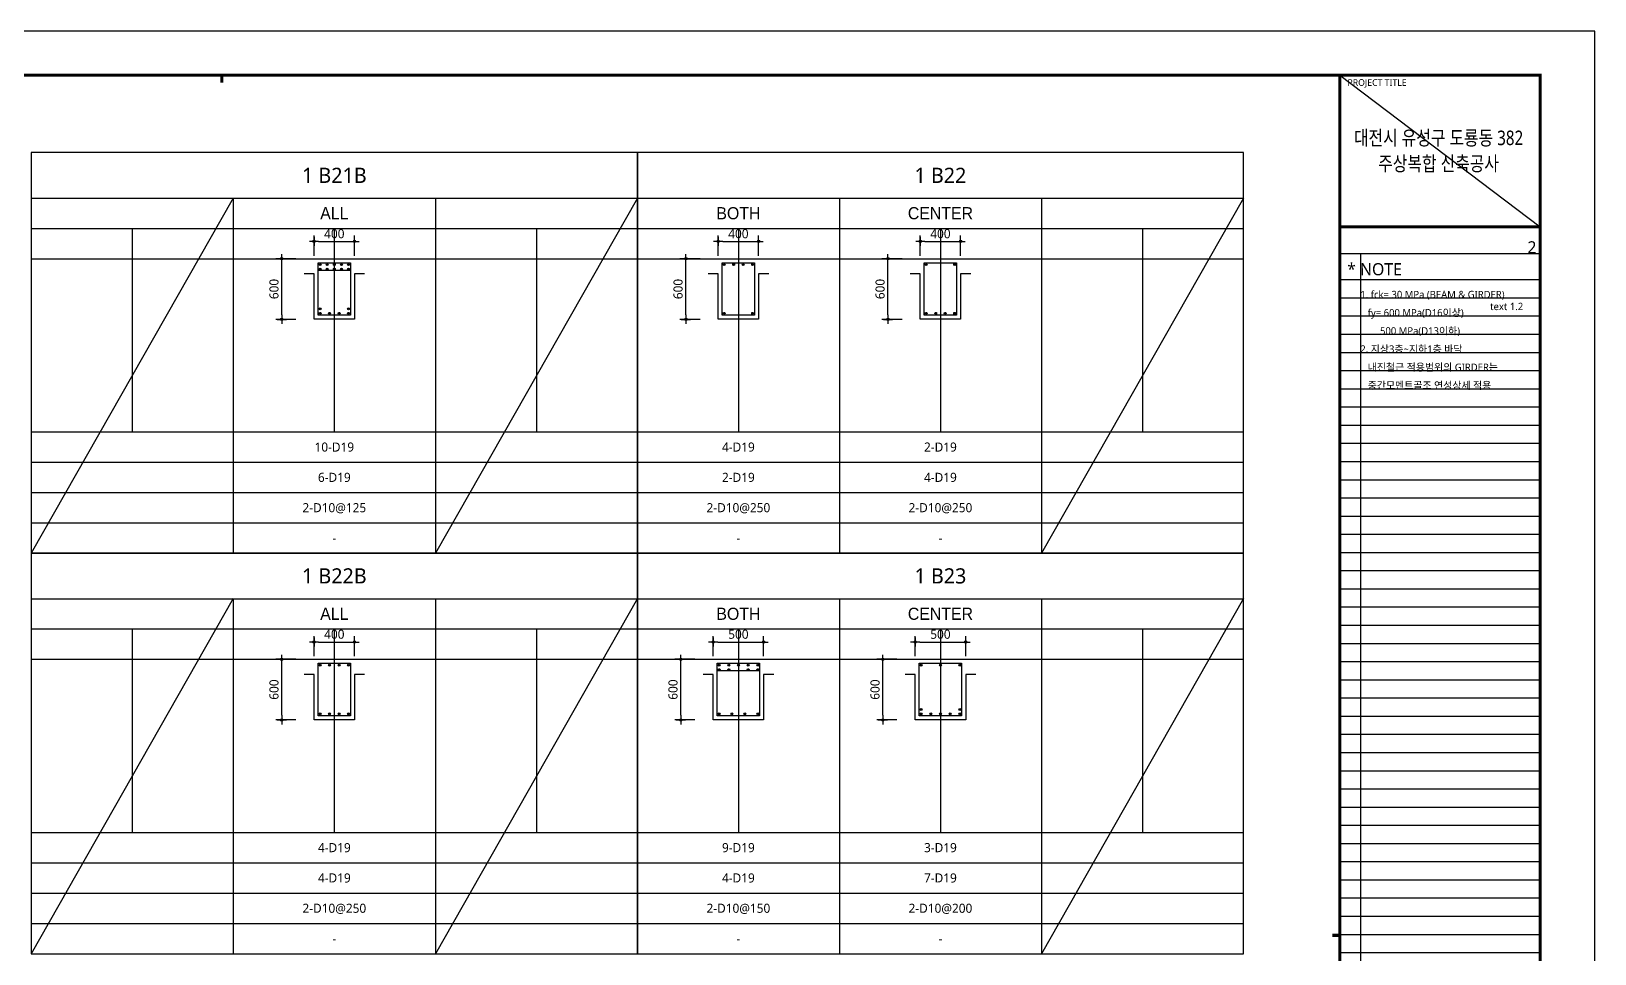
# Model space of a CAD drawing. Header units: millimetres. Extents: x 0 to 252030, y -124740 to 196020.
# Drawn here: x 85353 to 100830, y 115610 to 124740 of the extents above; entities that cross this region are included whole.
import ezdxf
from ezdxf.enums import TextEntityAlignment as Align

# ---------------------------------------------------------------- set-up
doc = ezdxf.new("R2010")
doc.units = ezdxf.units.MM
doc.header["$LTSCALE"] = 30
doc.layers.get('DEFPOINTS').update_dxf_attribs({"color": 142})
for name, color, linetype in [('0-SEC1', 3, 'Continuous'), ('CON', 2, 'Continuous'), ('DIM', 7, 'Continuous'), ('ETC', 7, 'Continuous'), ('S-철근', 3, 'Continuous'), ('SHEET', 7, 'Continuous'), ('TEX', 3, 'Continuous'), ('TXT', 3, 'Continuous'), ('XR-FORM_(도룡동)$0$AA-SHEET', 9, 'Continuous'), ('XR-FORM_(도룡동)$0$Sheet', 7, 'Continuous'), ('XR-FORM_(도룡동)$0$Sheet-text', 3, 'Continuous')]:
    doc.layers.add(name, color=color, linetype=linetype)
doc.styles.get("Standard").update_dxf_attribs({"font": 'malgun.ttf'})
doc.styles.add('XR-FORM_(도룡동)$3$맑은고딕', font='malgun.ttf')
doc.styles.add('돋움', font='Dotum.ttf')
doc.styles.add('맑은 고딕', font='malgun.ttf')
doc.dimstyles.new('30NDIM', dxfattribs={"dimscale": 50, "dimtxt": 3, "dimasz": 1.5, "dimexe": 2, "dimexo": 6, "dimgap": 1, "dimtad": 1, "dimdec": 0, "dimrnd": 0.25, "dimzin": 0, "dimdsep": 46, "dimtxsty": 'Standard', "dimblk": 'Z_DOT', "dimcen": 5, "dimclrd": 256, "dimclre": 256, "dimclrt": 3, "dimadec": 0, "dimazin": 0, "dimtm": 1e-09, "dimtfac": 1, "dimtdec": 0, "dimtix": 1, "dimtmove": 2, "dimatfit": 1, "dimldrblk": 'Z_DOT', "dimfxl": 1, "dimtolj": 1, "dimtzin": 0, "dimarcsym": 0})

# ---------------------------------------------------------------- blocks, each defined once
blk = doc.blocks.new('XR-FORM_(도룡동)$0$S')
at = {"layer": 'DEFPOINTS'}
for p, q in [((75750, 52950), (82250, 52950)), ((75640, 52073), (82226, 52073)), ((76315, 52073), (76315, 20700)), ((82250, 51196), (75640, 51196)), ((82250, 50596), (75640, 50596)), ((82250, 49996), (75640, 49996)), ((82250, 49396), (75640, 49396)), ((82250, 48796), (75640, 48796)), ((82250, 48196), (75640, 48196)), ((82250, 47596), (75640, 47596)), ((82250, 46996), (75640, 46996)), ((82250, 46396), (75640, 46396)), ((82250, 45796), (75640, 45796)), ((82250, 45196), (75640, 45196)), ((82250, 44596), (75640, 44596)), ((82250, 43996), (75640, 43996)), ((82250, 43396), (75640, 43396)), ((82250, 42796), (75640, 42796)), ((82250, 42196), (75640, 42196)), ((82250, 41596), (75640, 41596)), ((82250, 40996), (75640, 40996)), ((82250, 40396), (75640, 40396)), ((82250, 39796), (75640, 39796)), ((82250, 39196), (75640, 39196)), ((82250, 38596), (75640, 38596)), ((82250, 37996), (75640, 37996)), ((82250, 37396), (75640, 37396)), ((82250, 36796), (75640, 36796)), ((82250, 36196), (75640, 36196)), ((82250, 35596), (75640, 35596)), ((82250, 34996), (75640, 34996)), ((82250, 34396), (75640, 34396)), ((82250, 33796), (75640, 33796)), ((82250, 33196), (75640, 33196)), ((82250, 32596), (75640, 32596)), ((82250, 31996), (75640, 31996)), ((82250, 31396), (75640, 31396)), ((82250, 30796), (75640, 30796)), ((82250, 30196), (75640, 30196)), ((82250, 29596), (75640, 29596)), ((82250, 28996), (75640, 28996))]:
    blk.add_line(p, q, dxfattribs=at)
at = {"layer": 'XR-FORM_(도룡동)$0$AA-SHEET', "const_width": 99.9}
blk.add_lwpolyline([(75750, 52950), (82250, 52950)], dxfattribs=at)
at = {"layer": 'XR-FORM_(도룡동)$0$Sheet', "const_width": 100}
blk.add_lwpolyline([(1850, 57950), (82250, 57950), (82250, 1200), (1850, 1200)], close=True, dxfattribs=at)
at = {"layer": 'XR-FORM_(도룡동)$0$Sheet', "linetype": 'Continuous', "const_width": 100}
for points in [[(38745, 57950), (38745, 57700)], [(75640, 29575), (75390, 29575)]]:
    blk.add_lwpolyline(points, dxfattribs=at)
at = {"layer": 'XR-FORM_(도룡동)$0$Sheet', "const_width": 100}
for points in [[(75640, 57950), (75640, 1200)], [(75640, 52950), (82250, 52950)]]:
    blk.add_lwpolyline(points, dxfattribs=at)
at = {"layer": 'DEFPOINTS', "style": 'XR-FORM_(도룡동)$3$맑은고딕'}
blk.add_text('2', height=400, dxfattribs=at).set_placement((82126, 52273), align=Align.MIDDLE_RIGHT)
blk.add_text('text 1.2', height=240, dxfattribs=at).set_placement((80599, 50202))
at = {"layer": 'XR-FORM_(도룡동)$0$Sheet', "style": 'XR-FORM_(도룡동)$3$맑은고딕'}
blk.add_text('PROJECT TITLE', height=220, dxfattribs=at).set_placement((75890, 57600))
at = {"layer": 'XR-FORM_(도룡동)$0$Sheet-text', "style": 'XR-FORM_(도룡동)$3$맑은고딕'}
blk.add_text('* NOTE', height=400, dxfattribs=at).set_placement((75881, 51550), align=Align.MIDDLE_LEFT)
blk = doc.blocks.new('XR-FORM_(도룡동)', base_point=(101.33, -56114.51))
at = {"layer": 'DEFPOINTS'}
blk.add_line((377.95, 289.75), (411, 264.75), dxfattribs=at)
blk.add_lwpolyline([(0, 0), (420, 0), (420, 297), (0, 297)], close=True, dxfattribs=at)
at = {"xscale": 0.005, "yscale": 0.005, "zscale": 0.005}
blk.add_blockref('XR-FORM_(도룡동)$0$S', (-0.25, 0), dxfattribs=at)
at = {"layer": 'XR-FORM_(도룡동)$0$Sheet-text', "style": 'XR-FORM_(도룡동)$3$맑은고딕', "width": 0.8}
for s, p in [('대전시 유성구 도룡동 382', (394.23, 279.42)), ('주상복합 신축공사', (394.23, 275.17))]:
    blk.add_text(s, height=2.4, dxfattribs=at).set_placement(p, align=Align.MIDDLE_CENTER)
blk = doc.blocks.new('NOTE-보일람표')
at = {"layer": 'TEX', "style": '맑은 고딕'}
for s, p in [('1. fck= 30 MPa (BEAM & GIRDER)', (0, -144)), ('   fy= 600 MPa(D16이상) ', (0, -324)), ('        500 MPa(D13이하)', (0, -504)), ('2. 지상3층~지하1층 바닥', (0, -684)), ('   내진철근 적용범위의 GIRDER는', (0, -864)), ('   중간모멘트골조 연성상세 적용', (0, -1044))]:
    blk.add_text(s, height=72, dxfattribs=at).set_placement(p, align=Align.MIDDLE_LEFT)
blk = doc.blocks.new('4등분')
at = {"layer": 'DEFPOINTS'}
for p, q in [((1000, 3214), (1000, 1200)), ((3000, 3214), (3000, 1200)), ((5000, 3214), (5000, 1200)), ((0, 2914), (6000, 2914))]:
    blk.add_line(p, q, dxfattribs=at)
at = {"layer": 'SHEET'}
blk.add_line((0, 3514), (6000, 3514), dxfattribs=at)
at = {"layer": 'SHEET', "color": 6}
for p, q in [((2000, 3514), (2000, 0)), ((4000, 3514), (4000, 0)), ((0, 3214), (6000, 3214)), ((0, 1200), (6000, 1200)), ((0, 900), (6000, 900)), ((0, 600), (6000, 600)), ((0, 300), (6000, 300))]:
    blk.add_line(p, q, dxfattribs=at)
at = {"layer": 'SHEET'}
blk.add_lwpolyline([(6000, 3964), (0, 3964), (0, 0), (6000, 0)], close=True, dxfattribs=at)
blk = doc.blocks.new('Z_DOT')
at = {"layer": 'DIM', "color": 0}
for p, q in [((-1, 0), (1, 0)), ((0, -1), (0, 1))]:
    blk.add_line(p, q, dxfattribs=at)
for radius in [0.25, 0.125]:
    blk.add_circle((0, 0), radius, dxfattribs=at)
blk = doc.blocks.new('*D537')
at = {"layer": 'DEFPOINTS', "color": 0, "transparency": 16777216}
for p in [(88553, 122660), (88153, 122339), (88553, 122339)]:
    blk.add_point(p, dxfattribs=at)
at = {"layer": 'DIM', "lineweight": -2, "transparency": 16777216}
for p, q in [((88153, 122519), (88153, 122720)), ((88198, 122660), (88508, 122660)), ((88553, 122519), (88553, 122720))]:
    blk.add_line(p, q, dxfattribs=at)
at = {"layer": 'DIM', "lineweight": -2, "transparency": 16777216, "xscale": 45, "yscale": 45, "zscale": 45, "rotation": 180}
blk.add_blockref('Z_DOT', (88153, 122660), dxfattribs=at)
at = {"layer": 'DIM', "lineweight": -2, "transparency": 16777216, "xscale": 45, "yscale": 45, "zscale": 45}
blk.add_blockref('Z_DOT', (88553, 122660), dxfattribs=at)
at = {"layer": 'DIM', "color": 3, "transparency": 16777216, "insert": (88353, 122736), "char_height": 90, "attachment_point": 5}
blk.add_mtext('\\A1;400', dxfattribs=at)
blk = doc.blocks.new('*D538')
at = {"layer": 'DEFPOINTS', "color": 0, "transparency": 16777216}
for p in [(87833, 122489), (88153, 122489), (88153, 121889)]:
    blk.add_point(p, dxfattribs=at)
at = {"layer": 'DIM', "lineweight": -2, "transparency": 16777216}
for p, q in [((87973, 122489), (87773, 122489)), ((87833, 121934), (87833, 122444)), ((87973, 121889), (87773, 121889))]:
    blk.add_line(p, q, dxfattribs=at)
at = {"layer": 'DIM', "lineweight": -2, "transparency": 16777216, "xscale": 45, "yscale": 45, "zscale": 45}
for p, rotation in [((87833, 122489), 90), ((87833, 121889), 270)]:
    blk.add_blockref('Z_DOT', p, dxfattribs=dict(at, rotation=rotation))
at = {"layer": 'DIM', "color": 3, "transparency": 16777216, "insert": (87756, 122189), "char_height": 90, "attachment_point": 5, "rotation": 90}
blk.add_mtext('\\A1;600', dxfattribs=at)
blk = doc.blocks.new('*D539')
at = {"layer": 'DEFPOINTS', "color": 0, "transparency": 16777216}
for p in [(92553, 122660), (92153, 122339), (92553, 122339)]:
    blk.add_point(p, dxfattribs=at)
at = {"layer": 'DIM', "lineweight": -2, "transparency": 16777216}
for p, q in [((92153, 122519), (92153, 122720)), ((92198, 122660), (92508, 122660)), ((92553, 122519), (92553, 122720))]:
    blk.add_line(p, q, dxfattribs=at)
at = {"layer": 'DIM', "lineweight": -2, "transparency": 16777216, "xscale": 45, "yscale": 45, "zscale": 45, "rotation": 180}
blk.add_blockref('Z_DOT', (92153, 122660), dxfattribs=at)
at = {"layer": 'DIM', "lineweight": -2, "transparency": 16777216, "xscale": 45, "yscale": 45, "zscale": 45}
blk.add_blockref('Z_DOT', (92553, 122660), dxfattribs=at)
at = {"layer": 'DIM', "color": 3, "transparency": 16777216, "insert": (92353, 122736), "char_height": 90, "attachment_point": 5}
blk.add_mtext('\\A1;400', dxfattribs=at)
blk = doc.blocks.new('*D540')
at = {"layer": 'DEFPOINTS', "color": 0, "transparency": 16777216}
for p in [(91833, 122489), (92153, 122489), (92153, 121889)]:
    blk.add_point(p, dxfattribs=at)
at = {"layer": 'DIM', "lineweight": -2, "transparency": 16777216}
for p, q in [((91973, 122489), (91773, 122489)), ((91833, 121934), (91833, 122444)), ((91973, 121889), (91773, 121889))]:
    blk.add_line(p, q, dxfattribs=at)
at = {"layer": 'DIM', "lineweight": -2, "transparency": 16777216, "xscale": 45, "yscale": 45, "zscale": 45}
for p, rotation in [((91833, 122489), 90), ((91833, 121889), 270)]:
    blk.add_blockref('Z_DOT', p, dxfattribs=dict(at, rotation=rotation))
at = {"layer": 'DIM', "color": 3, "transparency": 16777216, "insert": (91756, 122189), "char_height": 90, "attachment_point": 5, "rotation": 90}
blk.add_mtext('\\A1;600', dxfattribs=at)
blk = doc.blocks.new('*D541')
at = {"layer": 'DEFPOINTS', "color": 0, "transparency": 16777216}
for p in [(94553, 122660), (94153, 122339), (94553, 122339)]:
    blk.add_point(p, dxfattribs=at)
at = {"layer": 'DIM', "lineweight": -2, "transparency": 16777216}
for p, q in [((94153, 122519), (94153, 122720)), ((94198, 122660), (94508, 122660)), ((94553, 122519), (94553, 122720))]:
    blk.add_line(p, q, dxfattribs=at)
at = {"layer": 'DIM', "lineweight": -2, "transparency": 16777216, "xscale": 45, "yscale": 45, "zscale": 45, "rotation": 180}
blk.add_blockref('Z_DOT', (94153, 122660), dxfattribs=at)
at = {"layer": 'DIM', "lineweight": -2, "transparency": 16777216, "xscale": 45, "yscale": 45, "zscale": 45}
blk.add_blockref('Z_DOT', (94553, 122660), dxfattribs=at)
at = {"layer": 'DIM', "color": 3, "transparency": 16777216, "insert": (94353, 122736), "char_height": 90, "attachment_point": 5}
blk.add_mtext('\\A1;400', dxfattribs=at)
blk = doc.blocks.new('*D542')
at = {"layer": 'DEFPOINTS', "color": 0, "transparency": 16777216}
for p in [(93833, 122489), (94153, 122489), (94153, 121889)]:
    blk.add_point(p, dxfattribs=at)
at = {"layer": 'DIM', "lineweight": -2, "transparency": 16777216}
for p, q in [((93973, 122489), (93773, 122489)), ((93833, 121934), (93833, 122444)), ((93973, 121889), (93773, 121889))]:
    blk.add_line(p, q, dxfattribs=at)
at = {"layer": 'DIM', "lineweight": -2, "transparency": 16777216, "xscale": 45, "yscale": 45, "zscale": 45}
for p, rotation in [((93833, 122489), 90), ((93833, 121889), 270)]:
    blk.add_blockref('Z_DOT', p, dxfattribs=dict(at, rotation=rotation))
at = {"layer": 'DIM', "color": 3, "transparency": 16777216, "insert": (93756, 122189), "char_height": 90, "attachment_point": 5, "rotation": 90}
blk.add_mtext('\\A1;600', dxfattribs=at)
blk = doc.blocks.new('*D549')
at = {"layer": 'DEFPOINTS', "color": 0, "transparency": 16777216}
for p in [(88553, 118695), (88153, 118375), (88553, 118375)]:
    blk.add_point(p, dxfattribs=at)
at = {"layer": 'DIM', "lineweight": -2, "transparency": 16777216}
for p, q in [((88153, 118555), (88153, 118755)), ((88553, 118555), (88553, 118755)), ((88198, 118695), (88508, 118695))]:
    blk.add_line(p, q, dxfattribs=at)
at = {"layer": 'DIM', "lineweight": -2, "transparency": 16777216, "xscale": 45, "yscale": 45, "zscale": 45, "rotation": 180}
blk.add_blockref('Z_DOT', (88153, 118695), dxfattribs=at)
at = {"layer": 'DIM', "lineweight": -2, "transparency": 16777216, "xscale": 45, "yscale": 45, "zscale": 45}
blk.add_blockref('Z_DOT', (88553, 118695), dxfattribs=at)
at = {"layer": 'DIM', "color": 3, "transparency": 16777216, "insert": (88353, 118772), "char_height": 90, "attachment_point": 5}
blk.add_mtext('\\A1;400', dxfattribs=at)
blk = doc.blocks.new('*D550')
at = {"layer": 'DEFPOINTS', "color": 0, "transparency": 16777216}
for p in [(87833, 118525), (88153, 118525), (88153, 117925)]:
    blk.add_point(p, dxfattribs=at)
at = {"layer": 'DIM', "lineweight": -2, "transparency": 16777216}
for p, q in [((87973, 118525), (87773, 118525)), ((87833, 117970), (87833, 118480)), ((87973, 117925), (87773, 117925))]:
    blk.add_line(p, q, dxfattribs=at)
at = {"layer": 'DIM', "lineweight": -2, "transparency": 16777216, "xscale": 45, "yscale": 45, "zscale": 45}
for p, rotation in [((87833, 118525), 90), ((87833, 117925), 270)]:
    blk.add_blockref('Z_DOT', p, dxfattribs=dict(at, rotation=rotation))
at = {"layer": 'DIM', "color": 3, "transparency": 16777216, "insert": (87756, 118225), "char_height": 90, "attachment_point": 5, "rotation": 90}
blk.add_mtext('\\A1;600', dxfattribs=at)
blk = doc.blocks.new('*D551')
at = {"layer": 'DEFPOINTS', "color": 0, "transparency": 16777216}
for p in [(92603, 118695), (92103, 118375), (92603, 118375)]:
    blk.add_point(p, dxfattribs=at)
at = {"layer": 'DIM', "lineweight": -2, "transparency": 16777216}
for p, q in [((92103, 118555), (92103, 118755)), ((92603, 118555), (92603, 118755)), ((92148, 118695), (92558, 118695))]:
    blk.add_line(p, q, dxfattribs=at)
at = {"layer": 'DIM', "lineweight": -2, "transparency": 16777216, "xscale": 45, "yscale": 45, "zscale": 45, "rotation": 180}
blk.add_blockref('Z_DOT', (92103, 118695), dxfattribs=at)
at = {"layer": 'DIM', "lineweight": -2, "transparency": 16777216, "xscale": 45, "yscale": 45, "zscale": 45}
blk.add_blockref('Z_DOT', (92603, 118695), dxfattribs=at)
at = {"layer": 'DIM', "color": 3, "transparency": 16777216, "insert": (92353, 118772), "char_height": 90, "attachment_point": 5}
blk.add_mtext('\\A1;500', dxfattribs=at)
blk = doc.blocks.new('*D552')
at = {"layer": 'DEFPOINTS', "color": 0, "transparency": 16777216}
for p in [(91783, 118525), (92103, 118525), (92103, 117925)]:
    blk.add_point(p, dxfattribs=at)
at = {"layer": 'DIM', "lineweight": -2, "transparency": 16777216}
for p, q in [((91923, 118525), (91723, 118525)), ((91783, 117970), (91783, 118480)), ((91923, 117925), (91723, 117925))]:
    blk.add_line(p, q, dxfattribs=at)
at = {"layer": 'DIM', "lineweight": -2, "transparency": 16777216, "xscale": 45, "yscale": 45, "zscale": 45}
for p, rotation in [((91783, 118525), 90), ((91783, 117925), 270)]:
    blk.add_blockref('Z_DOT', p, dxfattribs=dict(at, rotation=rotation))
at = {"layer": 'DIM', "color": 3, "transparency": 16777216, "insert": (91706, 118225), "char_height": 90, "attachment_point": 5, "rotation": 90}
blk.add_mtext('\\A1;600', dxfattribs=at)
blk = doc.blocks.new('*D553')
at = {"layer": 'DEFPOINTS', "color": 0, "transparency": 16777216}
for p in [(94603, 118695), (94103, 118375), (94603, 118375)]:
    blk.add_point(p, dxfattribs=at)
at = {"layer": 'DIM', "lineweight": -2, "transparency": 16777216}
for p, q in [((94103, 118555), (94103, 118755)), ((94603, 118555), (94603, 118755)), ((94148, 118695), (94558, 118695))]:
    blk.add_line(p, q, dxfattribs=at)
at = {"layer": 'DIM', "lineweight": -2, "transparency": 16777216, "xscale": 45, "yscale": 45, "zscale": 45, "rotation": 180}
blk.add_blockref('Z_DOT', (94103, 118695), dxfattribs=at)
at = {"layer": 'DIM', "lineweight": -2, "transparency": 16777216, "xscale": 45, "yscale": 45, "zscale": 45}
blk.add_blockref('Z_DOT', (94603, 118695), dxfattribs=at)
at = {"layer": 'DIM', "color": 3, "transparency": 16777216, "insert": (94353, 118772), "char_height": 90, "attachment_point": 5}
blk.add_mtext('\\A1;500', dxfattribs=at)
blk = doc.blocks.new('*D554')
at = {"layer": 'DEFPOINTS', "color": 0, "transparency": 16777216}
for p in [(93783, 118525), (94103, 118525), (94103, 117925)]:
    blk.add_point(p, dxfattribs=at)
at = {"layer": 'DIM', "lineweight": -2, "transparency": 16777216}
for p, q in [((93923, 118525), (93723, 118525)), ((93783, 117970), (93783, 118480)), ((93923, 117925), (93723, 117925))]:
    blk.add_line(p, q, dxfattribs=at)
at = {"layer": 'DIM', "lineweight": -2, "transparency": 16777216, "xscale": 45, "yscale": 45, "zscale": 45}
for p, rotation in [((93783, 118525), 90), ((93783, 117925), 270)]:
    blk.add_blockref('Z_DOT', p, dxfattribs=dict(at, rotation=rotation))
at = {"layer": 'DIM', "color": 3, "transparency": 16777216, "insert": (93706, 118225), "char_height": 90, "attachment_point": 5, "rotation": 90}
blk.add_mtext('\\A1;600', dxfattribs=at)

msp = doc.modelspace()

# ---------------------------------------------------------------- hatches: boundary and pattern name
at = {"layer": 'S-철근'}
h = msp.add_hatch(color=256, dxfattribs=at)
edge = h.paths.add_edge_path()
edge.add_arc((88212.08013, 122430.41992), 9.55, 0, 180)
edge.add_arc((88212.08013, 122430.41992), 9.55, 180, 360)
h = msp.add_hatch(color=256, dxfattribs=at)
edge = h.paths.add_edge_path()
edge.add_arc((88282.54013, 122430.41992), 9.55, 0, 180)
edge.add_arc((88282.54013, 122430.41992), 9.55, 180, 360)
h = msp.add_hatch(color=256, dxfattribs=at)
edge = h.paths.add_edge_path()
edge.add_arc((88353.00013, 122430.41992), 9.55, 0, 180)
edge.add_arc((88353.00013, 122430.41992), 9.55, 180, 360)
h = msp.add_hatch(color=256, dxfattribs=at)
edge = h.paths.add_edge_path()
edge.add_arc((88423.46013, 122430.41992), 9.55, 0, 180)
edge.add_arc((88423.46013, 122430.41992), 9.55, 180, 360)
h = msp.add_hatch(color=256, dxfattribs=at)
edge = h.paths.add_edge_path()
edge.add_arc((88493.92013, 122430.41992), 9.55, 0, 180)
edge.add_arc((88493.92013, 122430.41992), 9.55, 180, 360)
h = msp.add_hatch(color=256, dxfattribs=at)
edge = h.paths.add_edge_path()
edge.add_arc((92212.08013, 122430.41992), 9.55, 0, 180)
edge.add_arc((92212.08013, 122430.41992), 9.55, 180, 360)
h = msp.add_hatch(color=256, dxfattribs=at)
edge = h.paths.add_edge_path()
edge.add_arc((92306.0268, 122430.41992), 9.55, 0, 180)
edge.add_arc((92306.0268, 122430.41992), 9.55, 180, 360)
h = msp.add_hatch(color=256, dxfattribs=at)
edge = h.paths.add_edge_path()
edge.add_arc((92399.97347, 122430.41992), 9.55, 0, 180)
edge.add_arc((92399.97347, 122430.41992), 9.55, 180, 360)
h = msp.add_hatch(color=256, dxfattribs=at)
edge = h.paths.add_edge_path()
edge.add_arc((92493.92013, 122430.41992), 9.55, 0, 180)
edge.add_arc((92493.92013, 122430.41992), 9.55, 180, 360)
h = msp.add_hatch(color=256, dxfattribs=at)
edge = h.paths.add_edge_path()
edge.add_arc((94212.08013, 122430.41992), 9.55, 0, 180)
edge.add_arc((94212.08013, 122430.41992), 9.55, 180, 360)
h = msp.add_hatch(color=256, dxfattribs=at)
edge = h.paths.add_edge_path()
edge.add_arc((94493.92013, 122430.41992), 9.55, 0, 180)
edge.add_arc((94493.92013, 122430.41992), 9.55, 180, 360)
h = msp.add_hatch(color=256, dxfattribs=at)
edge = h.paths.add_edge_path()
edge.add_arc((88212.08013, 122386.31992), 9.55, 0, 180)
edge.add_arc((88212.08013, 122386.31992), 9.55, 180, 360)
h = msp.add_hatch(color=256, dxfattribs=at)
edge = h.paths.add_edge_path()
edge.add_arc((88282.54013, 122386.31992), 9.55, 0, 180)
edge.add_arc((88282.54013, 122386.31992), 9.55, 180, 360)
h = msp.add_hatch(color=256, dxfattribs=at)
edge = h.paths.add_edge_path()
edge.add_arc((88353.00013, 122386.31992), 9.55, 0, 180)
edge.add_arc((88353.00013, 122386.31992), 9.55, 180, 360)
h = msp.add_hatch(color=256, dxfattribs=at)
edge = h.paths.add_edge_path()
edge.add_arc((88423.46013, 122386.31992), 9.55, 0, 180)
edge.add_arc((88423.46013, 122386.31992), 9.55, 180, 360)
h = msp.add_hatch(color=256, dxfattribs=at)
edge = h.paths.add_edge_path()
edge.add_arc((88493.92013, 122386.31992), 9.55, 0, 180)
edge.add_arc((88493.92013, 122386.31992), 9.55, 180, 360)
h = msp.add_hatch(color=256, dxfattribs=at)
edge = h.paths.add_edge_path()
edge.add_arc((88212.08013, 121992.67992), 9.55, 0, 180)
edge.add_arc((88212.08013, 121992.67992), 9.55, 180, 360)
h = msp.add_hatch(color=256, dxfattribs=at)
edge = h.paths.add_edge_path()
edge.add_arc((88493.92013, 121992.67992), 9.55, 0, 180)
edge.add_arc((88493.92013, 121992.67992), 9.55, 180, 360)
h = msp.add_hatch(color=256, dxfattribs=at)
edge = h.paths.add_edge_path()
edge.add_arc((88212.08013, 121948.57992), 9.55, 0, 180)
edge.add_arc((88212.08013, 121948.57992), 9.55, 180, 360)
h = msp.add_hatch(color=256, dxfattribs=at)
edge = h.paths.add_edge_path()
edge.add_arc((88306.0268, 121948.57992), 9.55, 0, 180)
edge.add_arc((88306.0268, 121948.57992), 9.55, 180, 360)
h = msp.add_hatch(color=256, dxfattribs=at)
edge = h.paths.add_edge_path()
edge.add_arc((88399.97347, 121948.57992), 9.55, 0, 180)
edge.add_arc((88399.97347, 121948.57992), 9.55, 180, 360)
h = msp.add_hatch(color=256, dxfattribs=at)
edge = h.paths.add_edge_path()
edge.add_arc((88493.92013, 121948.57992), 9.55, 0, 180)
edge.add_arc((88493.92013, 121948.57992), 9.55, 180, 360)
h = msp.add_hatch(color=256, dxfattribs=at)
edge = h.paths.add_edge_path()
edge.add_arc((92212.08013, 121948.57992), 9.55, 0, 180)
edge.add_arc((92212.08013, 121948.57992), 9.55, 180, 360)
h = msp.add_hatch(color=256, dxfattribs=at)
edge = h.paths.add_edge_path()
edge.add_arc((92493.92013, 121948.57992), 9.55, 0, 180)
edge.add_arc((92493.92013, 121948.57992), 9.55, 180, 360)
h = msp.add_hatch(color=256, dxfattribs=at)
edge = h.paths.add_edge_path()
edge.add_arc((94212.08013, 121948.57992), 9.55, 0, 180)
edge.add_arc((94212.08013, 121948.57992), 9.55, 180, 360)
h = msp.add_hatch(color=256, dxfattribs=at)
edge = h.paths.add_edge_path()
edge.add_arc((94306.0268, 121948.57992), 9.55, 0, 180)
edge.add_arc((94306.0268, 121948.57992), 9.55, 180, 360)
h = msp.add_hatch(color=256, dxfattribs=at)
edge = h.paths.add_edge_path()
edge.add_arc((94399.97347, 121948.57992), 9.55, 0, 180)
edge.add_arc((94399.97347, 121948.57992), 9.55, 180, 360)
h = msp.add_hatch(color=256, dxfattribs=at)
edge = h.paths.add_edge_path()
edge.add_arc((94493.92013, 121948.57992), 9.55, 0, 180)
edge.add_arc((94493.92013, 121948.57992), 9.55, 180, 360)
h = msp.add_hatch(color=256, dxfattribs=at)
edge = h.paths.add_edge_path()
edge.add_arc((88212.08013, 118465.91992), 9.55, 0, 180)
edge.add_arc((88212.08013, 118465.91992), 9.55, 180, 360)
h = msp.add_hatch(color=256, dxfattribs=at)
edge = h.paths.add_edge_path()
edge.add_arc((88306.0268, 118465.91992), 9.55, 0, 180)
edge.add_arc((88306.0268, 118465.91992), 9.55, 180, 360)
h = msp.add_hatch(color=256, dxfattribs=at)
edge = h.paths.add_edge_path()
edge.add_arc((88399.97347, 118465.91992), 9.55, 0, 180)
edge.add_arc((88399.97347, 118465.91992), 9.55, 180, 360)
h = msp.add_hatch(color=256, dxfattribs=at)
edge = h.paths.add_edge_path()
edge.add_arc((88493.92013, 118465.91992), 9.55, 0, 180)
edge.add_arc((88493.92013, 118465.91992), 9.55, 180, 360)
h = msp.add_hatch(color=256, dxfattribs=at)
edge = h.paths.add_edge_path()
edge.add_arc((92162.08013, 118465.91992), 9.55, 0, 180)
edge.add_arc((92162.08013, 118465.91992), 9.55, 180, 360)
h = msp.add_hatch(color=256, dxfattribs=at)
edge = h.paths.add_edge_path()
edge.add_arc((92162.08013, 118421.81992), 9.55, 0, 180)
edge.add_arc((92162.08013, 118421.81992), 9.55, 180, 360)
h = msp.add_hatch(color=256, dxfattribs=at)
edge = h.paths.add_edge_path()
edge.add_arc((92257.54013, 118465.91992), 9.55, 0, 180)
edge.add_arc((92257.54013, 118465.91992), 9.55, 180, 360)
h = msp.add_hatch(color=256, dxfattribs=at)
edge = h.paths.add_edge_path()
edge.add_arc((92257.54013, 118421.81992), 9.55, 0, 180)
edge.add_arc((92257.54013, 118421.81992), 9.55, 180, 360)
h = msp.add_hatch(color=256, dxfattribs=at)
edge = h.paths.add_edge_path()
edge.add_arc((92353.00013, 118465.91992), 9.55, 0, 180)
edge.add_arc((92353.00013, 118465.91992), 9.55, 180, 360)
h = msp.add_hatch(color=256, dxfattribs=at)
edge = h.paths.add_edge_path()
edge.add_arc((92448.46013, 118465.91992), 9.55, 0, 180)
edge.add_arc((92448.46013, 118465.91992), 9.55, 180, 360)
h = msp.add_hatch(color=256, dxfattribs=at)
edge = h.paths.add_edge_path()
edge.add_arc((92448.46013, 118421.81992), 9.55, 0, 180)
edge.add_arc((92448.46013, 118421.81992), 9.55, 180, 360)
h = msp.add_hatch(color=256, dxfattribs=at)
edge = h.paths.add_edge_path()
edge.add_arc((92543.92013, 118465.91992), 9.55, 0, 180)
edge.add_arc((92543.92013, 118465.91992), 9.55, 180, 360)
h = msp.add_hatch(color=256, dxfattribs=at)
edge = h.paths.add_edge_path()
edge.add_arc((92543.92013, 118421.81992), 9.55, 0, 180)
edge.add_arc((92543.92013, 118421.81992), 9.55, 180, 360)
h = msp.add_hatch(color=256, dxfattribs=at)
edge = h.paths.add_edge_path()
edge.add_arc((94162.08013, 118465.91992), 9.55, 0, 180)
edge.add_arc((94162.08013, 118465.91992), 9.55, 180, 360)
h = msp.add_hatch(color=256, dxfattribs=at)
edge = h.paths.add_edge_path()
edge.add_arc((94353.00013, 118465.91992), 9.55, 0, 180)
edge.add_arc((94353.00013, 118465.91992), 9.55, 180, 360)
h = msp.add_hatch(color=256, dxfattribs=at)
edge = h.paths.add_edge_path()
edge.add_arc((94543.92013, 118465.91992), 9.55, 0, 180)
edge.add_arc((94543.92013, 118465.91992), 9.55, 180, 360)
h = msp.add_hatch(color=256, dxfattribs=at)
edge = h.paths.add_edge_path()
edge.add_arc((88212.08013, 117984.07992), 9.55, 0, 180)
edge.add_arc((88212.08013, 117984.07992), 9.55, 180, 360)
h = msp.add_hatch(color=256, dxfattribs=at)
edge = h.paths.add_edge_path()
edge.add_arc((88306.0268, 117984.07992), 9.55, 0, 180)
edge.add_arc((88306.0268, 117984.07992), 9.55, 180, 360)
h = msp.add_hatch(color=256, dxfattribs=at)
edge = h.paths.add_edge_path()
edge.add_arc((88399.97347, 117984.07992), 9.55, 0, 180)
edge.add_arc((88399.97347, 117984.07992), 9.55, 180, 360)
h = msp.add_hatch(color=256, dxfattribs=at)
edge = h.paths.add_edge_path()
edge.add_arc((88493.92013, 117984.07992), 9.55, 0, 180)
edge.add_arc((88493.92013, 117984.07992), 9.55, 180, 360)
h = msp.add_hatch(color=256, dxfattribs=at)
edge = h.paths.add_edge_path()
edge.add_arc((92162.08013, 117984.07992), 9.55, 0, 180)
edge.add_arc((92162.08013, 117984.07992), 9.55, 180, 360)
h = msp.add_hatch(color=256, dxfattribs=at)
edge = h.paths.add_edge_path()
edge.add_arc((92289.36013, 117984.07992), 9.55, 0, 180)
edge.add_arc((92289.36013, 117984.07992), 9.55, 180, 360)
h = msp.add_hatch(color=256, dxfattribs=at)
edge = h.paths.add_edge_path()
edge.add_arc((92416.64013, 117984.07992), 9.55, 0, 180)
edge.add_arc((92416.64013, 117984.07992), 9.55, 180, 360)
h = msp.add_hatch(color=256, dxfattribs=at)
edge = h.paths.add_edge_path()
edge.add_arc((92543.92013, 117984.07992), 9.55, 0, 180)
edge.add_arc((92543.92013, 117984.07992), 9.55, 180, 360)
h = msp.add_hatch(color=256, dxfattribs=at)
edge = h.paths.add_edge_path()
edge.add_arc((94162.08013, 118028.17992), 9.55, 0, 180)
edge.add_arc((94162.08013, 118028.17992), 9.55, 180, 360)
h = msp.add_hatch(color=256, dxfattribs=at)
edge = h.paths.add_edge_path()
edge.add_arc((94162.08013, 117984.07992), 9.55, 0, 180)
edge.add_arc((94162.08013, 117984.07992), 9.55, 180, 360)
h = msp.add_hatch(color=256, dxfattribs=at)
edge = h.paths.add_edge_path()
edge.add_arc((94257.54013, 117984.07992), 9.55, 0, 180)
edge.add_arc((94257.54013, 117984.07992), 9.55, 180, 360)
h = msp.add_hatch(color=256, dxfattribs=at)
edge = h.paths.add_edge_path()
edge.add_arc((94353.00013, 117984.07992), 9.55, 0, 180)
edge.add_arc((94353.00013, 117984.07992), 9.55, 180, 360)
h = msp.add_hatch(color=256, dxfattribs=at)
edge = h.paths.add_edge_path()
edge.add_arc((94448.46013, 117984.07992), 9.55, 0, 180)
edge.add_arc((94448.46013, 117984.07992), 9.55, 180, 360)
h = msp.add_hatch(color=256, dxfattribs=at)
edge = h.paths.add_edge_path()
edge.add_arc((94543.92013, 118028.17992), 9.55, 0, 180)
edge.add_arc((94543.92013, 118028.17992), 9.55, 180, 360)
h = msp.add_hatch(color=256, dxfattribs=at)
edge = h.paths.add_edge_path()
edge.add_arc((94543.92013, 117984.07992), 9.55, 0, 180)
edge.add_arc((94543.92013, 117984.07992), 9.55, 180, 360)

# ---------------------------------------------------------------- linework, layer by layer
at = {"layer": 'CON', "color": 8}
for p, q in [((88053.00013, 122489.49992), (88653.00013, 122489.49992)), ((92053.00013, 122489.49992), (92653.00013, 122489.49992)), ((94053.00013, 122489.49992), (94653.00013, 122489.49992)), ((88053.00013, 118524.99992), (88653.00013, 118524.99992)), ((92003.00013, 118524.99992), (92703.00013, 118524.99992)), ((94003.00013, 118524.99992), (94703.00013, 118524.99992))]:
    msp.add_line(p, q, dxfattribs=at)
for points in [[(88653.00013, 122339.49992), (88553.00013, 122339.49992), (88553.00013, 121889.49992), (88153.00013, 121889.49992), (88153.00013, 122339.49992), (88053.00013, 122339.49992)], [(92653.00013, 122339.49992), (92553.00013, 122339.49992), (92553.00013, 121889.49992), (92153.00013, 121889.49992), (92153.00013, 122339.49992), (92053.00013, 122339.49992)], [(94653.00013, 122339.49992), (94553.00013, 122339.49992), (94553.00013, 121889.49992), (94153.00013, 121889.49992), (94153.00013, 122339.49992), (94053.00013, 122339.49992)], [(88653.00013, 118374.99992), (88553.00013, 118374.99992), (88553.00013, 117924.99992), (88153.00013, 117924.99992), (88153.00013, 118374.99992), (88053.00013, 118374.99992)], [(92703.00013, 118374.99992), (92603.00013, 118374.99992), (92603.00013, 117924.99992), (92103.00013, 117924.99992), (92103.00013, 118374.99992), (92003.00013, 118374.99992)], [(94703.00013, 118374.99992), (94603.00013, 118374.99992), (94603.00013, 117924.99992), (94103.00013, 117924.99992), (94103.00013, 118374.99992), (94003.00013, 118374.99992)]]:
    msp.add_lwpolyline(points, dxfattribs=at)
at = {"layer": 'ETC', "color": 8}
for p, q in [((88193.00013, 122376.76992), (88513.00013, 122376.76992)), ((92143.00013, 118412.26992), (92563.00013, 118412.26992))]:
    msp.add_line(p, q, dxfattribs=at)
at = {"layer": 'S-철근'}
for points in [[(88193.00013, 121929.49992), (88193.00013, 122449.49992), (88513.00013, 122449.49992), (88513.00013, 121929.49992), (88193.00013, 121929.49992)], [(92193.00013, 121929.49992), (92193.00013, 122449.49992), (92513.00013, 122449.49992), (92513.00013, 121929.49992), (92193.00013, 121929.49992)], [(94193.00013, 121929.49992), (94193.00013, 122449.49992), (94513.00013, 122449.49992), (94513.00013, 121929.49992), (94193.00013, 121929.49992)], [(88193.00013, 117964.99992), (88193.00013, 118484.99992), (88513.00013, 118484.99992), (88513.00013, 117964.99992), (88193.00013, 117964.99992)], [(92143.00013, 117964.99992), (92143.00013, 118484.99992), (92563.00013, 118484.99992), (92563.00013, 117964.99992), (92143.00013, 117964.99992)], [(94143.00013, 117964.99992), (94143.00013, 118484.99992), (94563.00013, 118484.99992), (94563.00013, 117964.99992), (94143.00013, 117964.99992)]]:
    msp.add_lwpolyline(points, dxfattribs=at)
for centre in [(88212.08013, 122430.41992), (88282.54013, 122430.41992), (88353.00013, 122430.41992), (88423.46013, 122430.41992), (88493.92013, 122430.41992), (92212.08013, 122430.41992), (92306.0268, 122430.41992), (92399.97347, 122430.41992), (92493.92013, 122430.41992), (94212.08013, 122430.41992), (94493.92013, 122430.41992), (88212.08013, 122386.31992), (88282.54013, 122386.31992), (88353.00013, 122386.31992), (88423.46013, 122386.31992), (88493.92013, 122386.31992), (88212.08013, 121992.67992), (88493.92013, 121992.67992), (88212.08013, 121948.57992), (88306.0268, 121948.57992), (88399.97347, 121948.57992), (88493.92013, 121948.57992), (92212.08013, 121948.57992), (92493.92013, 121948.57992), (94212.08013, 121948.57992), (94306.0268, 121948.57992), (94399.97347, 121948.57992), (94493.92013, 121948.57992), (88212.08013, 118465.91992), (88306.0268, 118465.91992), (88399.97347, 118465.91992), (88493.92013, 118465.91992), (92162.08013, 118465.91992), (92162.08013, 118421.81992), (92257.54013, 118465.91992), (92257.54013, 118421.81992), (92353.00013, 118465.91992), (92448.46013, 118465.91992), (92448.46013, 118421.81992), (92543.92013, 118465.91992), (92543.92013, 118421.81992), (94162.08013, 118465.91992), (94353.00013, 118465.91992), (94543.92013, 118465.91992), (88212.08013, 117984.07992), (88306.0268, 117984.07992), (88399.97347, 117984.07992), (88493.92013, 117984.07992), (92162.08013, 117984.07992), (92289.36013, 117984.07992), (92416.64013, 117984.07992), (92543.92013, 117984.07992), (94162.08013, 118028.17992), (94162.08013, 117984.07992), (94257.54013, 117984.07992), (94353.00013, 117984.07992), (94448.46013, 117984.07992), (94543.92013, 118028.17992), (94543.92013, 117984.07992)]:
    msp.add_circle(centre, 9.55, dxfattribs=at)
at = {"layer": 'SHEET'}
for p, q in [((87353.00013, 123089.49992), (85353.00013, 119574.99992)), ((91353.00013, 123089.49992), (89353.00013, 119574.99992)), ((97353.00013, 123089.49992), (95353.00013, 119574.99992)), ((87353.00013, 119124.99992), (85353.00013, 115610.49992)), ((91353.00013, 119124.99992), (89353.00013, 115610.49992)), ((97353.00013, 119124.99992), (95353.00013, 115610.49992))]:
    msp.add_line(p, q, dxfattribs=at)

# ---------------------------------------------------------------- block references
for p in [(85353.00013, 119574.99992), (91353.00013, 119574.99992), (85353.00013, 115610.49992), (91353.00013, 115610.49992)]:
    msp.add_blockref('4등분', p)
at = {"layer": '0-SEC1', "xscale": 60, "yscale": 60, "zscale": 60}
msp.add_blockref('XR-FORM_(도룡동)', (81710.02429, -3259950.57868), dxfattribs=at)
at = {"layer": 'S-철근'}
msp.add_blockref('NOTE-보일람표', (98509.3931, 122278.91905), dxfattribs=at)

# ---------------------------------------------------------------- texts
at = {"layer": 'TXT', "color": 2, "style": '맑은 고딕'}
for s, p in [('1 B21B', (88353.00013, 123314.49992)), ('1 B22', (94353.00013, 123314.49992)), ('1 B22B', (88353.00013, 119349.99992)), ('1 B23', (94353.00013, 119349.99992))]:
    msp.add_text(s, height=150, dxfattribs=at).set_placement(p, align=Align.MIDDLE_CENTER)
at = {"layer": 'TXT'}
for s, height, style, p in [('ALL', 120, '돋움', (88353.00013, 122939.49992)), ('BOTH', 120, '돋움', (92353.00013, 122939.49992)), ('CENTER', 120, '돋움', (94353.00013, 122939.49992)), ('10-D19', 90, '맑은 고딕', (88353.00013, 120624.99992)), ('4-D19', 90, '맑은 고딕', (92353.00013, 120624.99992)), ('2-D19', 90, '맑은 고딕', (94353.00013, 120624.99992)), ('6-D19', 90, '맑은 고딕', (88353.00013, 120324.99992)), ('2-D19', 90, '맑은 고딕', (92353.00013, 120324.99992)), ('4-D19', 90, '맑은 고딕', (94353.00013, 120324.99992)), ('2-D10@125', 90, '맑은 고딕', (88353.00013, 120024.99992)), ('2-D10@250', 90, '맑은 고딕', (92353.00013, 120024.99992)), ('2-D10@250', 90, '맑은 고딕', (94353.00013, 120024.99992)), ('-', 90, '맑은 고딕', (88353.00013, 119724.99992)), ('-', 90, '맑은 고딕', (92353.00013, 119724.99992)), ('-', 90, '맑은 고딕', (94353.00013, 119724.99992)), ('ALL', 120, '돋움', (88353.00013, 118974.99992)), ('BOTH', 120, '돋움', (92353.00013, 118974.99992)), ('CENTER', 120, '돋움', (94353.00013, 118974.99992)), ('4-D19', 90, '맑은 고딕', (88353.00013, 116660.49992)), ('9-D19', 90, '맑은 고딕', (92353.00013, 116660.49992)), ('3-D19', 90, '맑은 고딕', (94353.00013, 116660.49992)), ('4-D19', 90, '맑은 고딕', (88353.00013, 116360.49992)), ('4-D19', 90, '맑은 고딕', (92353.00013, 116360.49992)), ('7-D19', 90, '맑은 고딕', (94353.00013, 116360.49992)), ('2-D10@250', 90, '맑은 고딕', (88353.00013, 116060.49992)), ('2-D10@150', 90, '맑은 고딕', (92353.00013, 116060.49992)), ('2-D10@200', 90, '맑은 고딕', (94353.00013, 116060.49992)), ('-', 90, '맑은 고딕', (88353.00013, 115760.49992)), ('-', 90, '맑은 고딕', (92353.00013, 115760.49992)), ('-', 90, '맑은 고딕', (94353.00013, 115760.49992))]:
    msp.add_text(s, height=height, dxfattribs=dict(at, style=style)).set_placement(p, align=Align.MIDDLE_CENTER)

# ---------------------------------------------------------------- dimensions: what is measured, and where the dimension line sits
at = {"layer": 'DIM'}
for base, p1, p2, picture, middle in [((88553.00013, 122659.65148), (88153.00013, 122339.49992), (88553.00013, 122339.49992), '*D537', (88353.00013, 122736.14945)), ((92553.00013, 122659.65148), (92153.00013, 122339.49992), (92553.00013, 122339.49992), '*D539', (92353.00013, 122736.14945)), ((94553.00013, 122659.65148), (94153.00013, 122339.49992), (94553.00013, 122339.49992), '*D541', (94353.00013, 122736.14945)), ((88553.00013, 118695.15148), (88153.00013, 118374.99992), (88553.00013, 118374.99992), '*D549', (88353.00013, 118771.64945)), ((92603.00013, 118695.15148), (92103.00013, 118374.99992), (92603.00013, 118374.99992), '*D551', (92353.00013, 118771.64945)), ((94603.00013, 118695.15148), (94103.00013, 118374.99992), (94603.00013, 118374.99992), '*D553', (94353.00013, 118771.64945))]:
    dim = msp.add_linear_dim(base=base, p1=p1, p2=p2, dimstyle='30NDIM', override={"dimscale": 30, "dimtxsty": 'Standard'}, dxfattribs=at)
    dim.commit()
    dim.dimension.update_dxf_attribs({"geometry": picture, "text_midpoint": middle})
for base, p1, p2, picture, middle in [((87832.84857, 122489.49992), (88153.00013, 121889.49992), (88153.00013, 122489.49992), '*D538', (87756.3506, 122189.49992)), ((91832.84857, 122489.49992), (92153.00013, 121889.49992), (92153.00013, 122489.49992), '*D540', (91756.3506, 122189.49992)), ((93832.84857, 122489.49992), (94153.00013, 121889.49992), (94153.00013, 122489.49992), '*D542', (93756.3506, 122189.49992)), ((87832.84857, 118524.99992), (88153.00013, 117924.99992), (88153.00013, 118524.99992), '*D550', (87756.3506, 118224.99992)), ((91782.84857, 118524.99992), (92103.00013, 117924.99992), (92103.00013, 118524.99992), '*D552', (91706.3506, 118224.99992)), ((93782.84857, 118524.99992), (94103.00013, 117924.99992), (94103.00013, 118524.99992), '*D554', (93706.3506, 118224.99992))]:
    dim = msp.add_linear_dim(base=base, p1=p1, p2=p2, angle=90, dimstyle='30NDIM', override={"dimscale": 30, "dimtxsty": 'Standard'}, dxfattribs=at)
    dim.commit()
    dim.dimension.update_dxf_attribs({"geometry": picture, "text_midpoint": middle})

doc.saveas('drawing.dxf')
